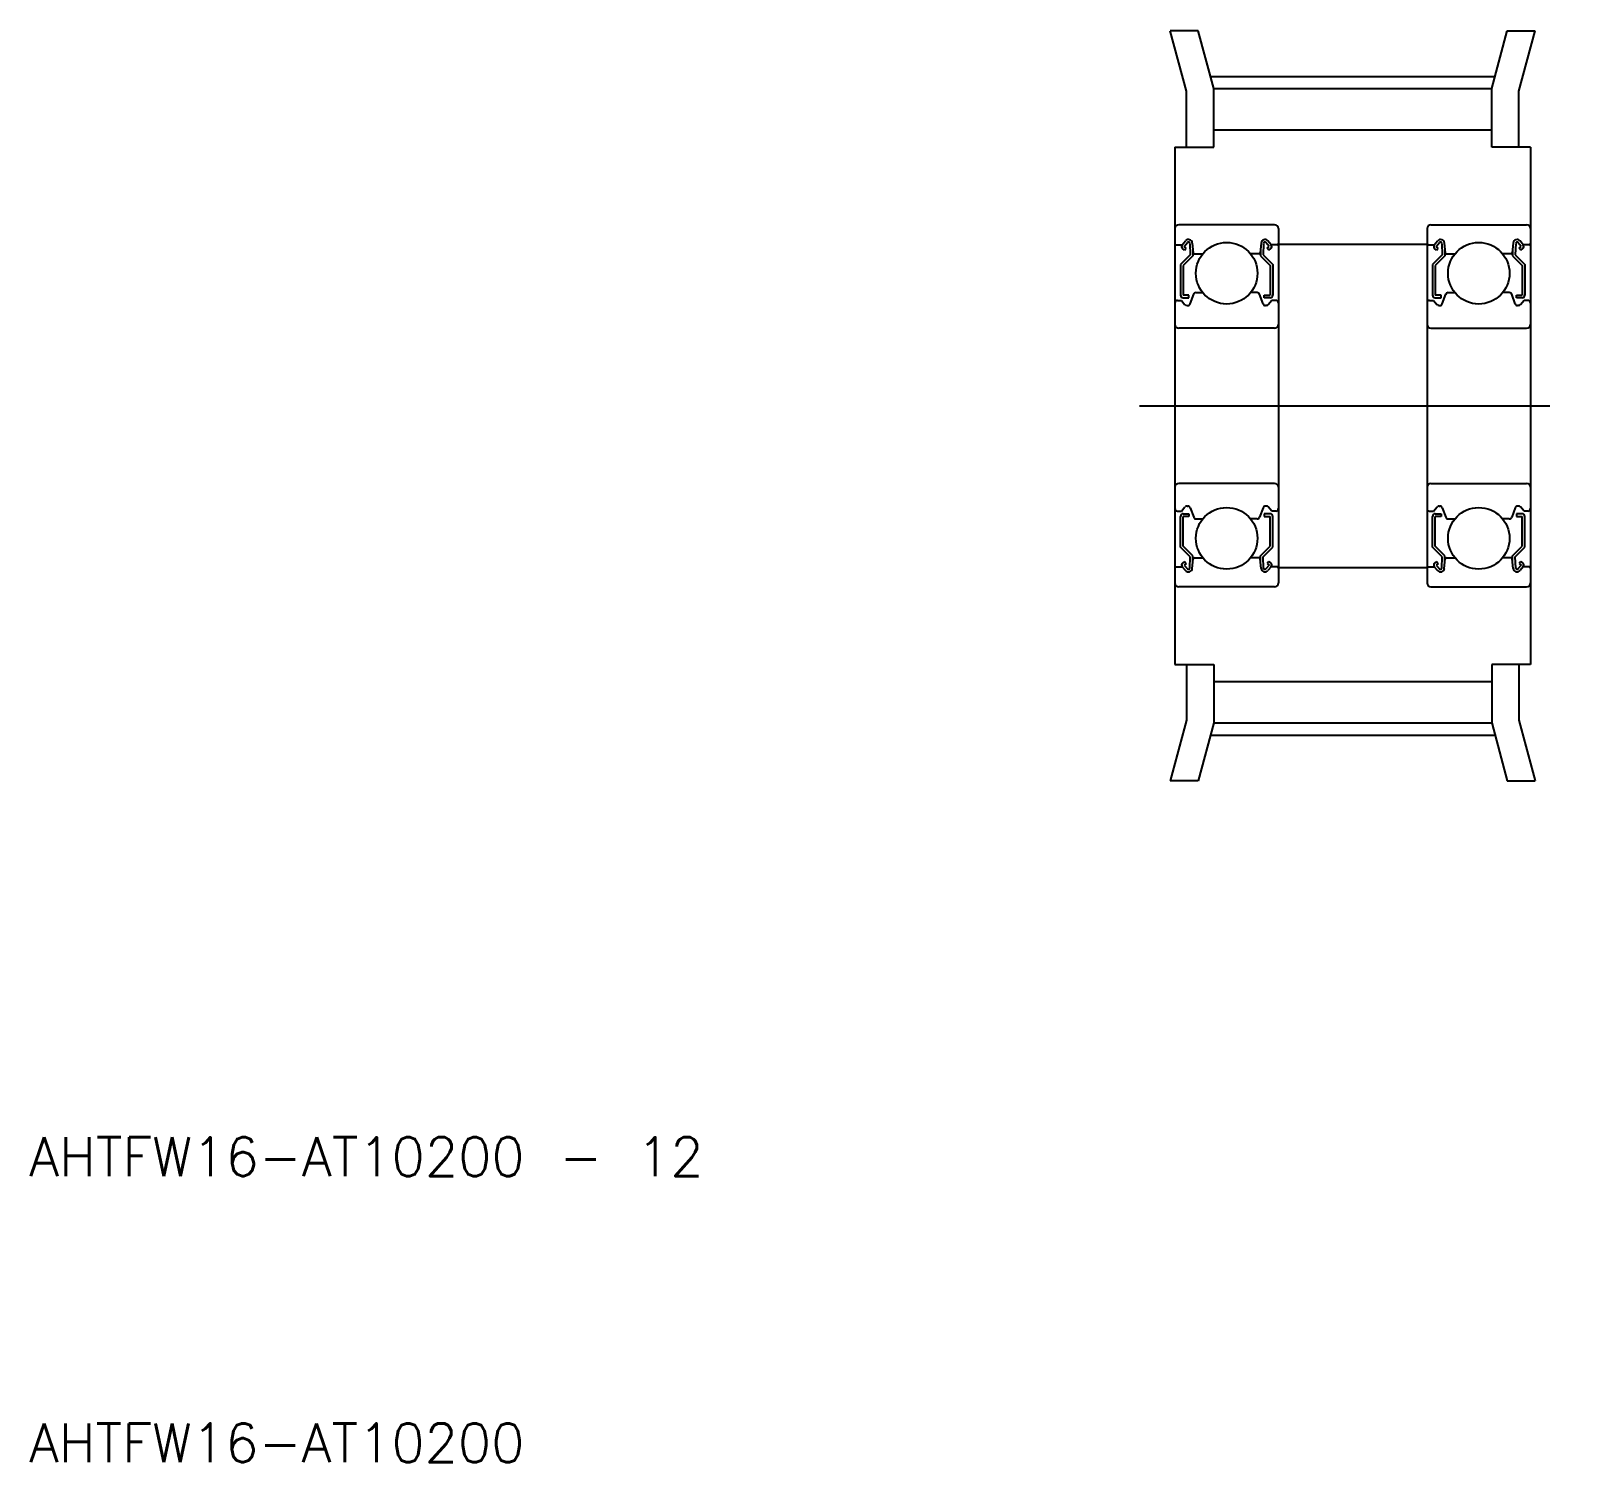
# Model space of a CAD drawing. Extents: x 52 to 171, y -18 to 93.
import ezdxf
from ezdxf.enums import TextEntityAlignment as Align

# ---------------------------------------------------------------- set-up
doc = ezdxf.new("R2010")
doc.units = 0
doc.linetypes.add('CENTER', pattern=[50.8, 31.75, -6.35, 6.35, -6.35])
doc.layers.get('0').update_dxf_attribs({"linetype": 'CONTINUOUS'})
doc.layers.add('CENTER', color=1, linetype='CONTINUOUS')
doc.styles.get("Standard").update_dxf_attribs({"font": 'txt.shx', "bigfont": 'bigfont.shx'})

# ---------------------------------------------------------------- blocks, each defined once
blk = doc.blocks.new('*U2')
at = {"color": 7, "linetype": 'CONTINUOUS'}
blk.add_text('AHTFW16-AT10200', height=3, dxfattribs=at).set_placement((51.83, -17.82))

msp = doc.modelspace()

# ---------------------------------------------------------------- linework, layer by layer
at = {"color": 7, "linetype": 'CONTINUOUS'}
for p, q in [((141.37, 88.2), (140.11, 92.88)), ((142.27, 92.88), (140.11, 92.88)), ((143.47, 88.41), (142.27, 92.88)), ((164.97, 88.41), (166.17, 92.88)), ((166.17, 92.88), (168.32, 92.88)), ((167.07, 88.2), (168.32, 92.88)), ((141.37, 83.88), (141.37, 88.2)), ((143.47, 88.41), (164.97, 88.41)), ((143.47, 83.88), (143.47, 88.41)), ((164.97, 83.88), (164.97, 88.41)), ((167.07, 83.88), (167.07, 88.2)), ((143.47, 85.21), (164.97, 85.21)), ((140.47, 83.88), (140.47, 43.88)), ((140.47, 83.88), (143.47, 83.88)), ((167.97, 83.88), (164.97, 83.88)), ((167.97, 83.88), (167.97, 43.88)), ((148.17, 77.88), (140.77, 77.88)), ((148.47, 77.58), (148.47, 50.18)), ((159.97, 77.58), (159.97, 50.18)), ((160.27, 77.88), (167.67, 77.88)), ((140.57, 76.33), (141.03, 76.33)), ((141.03, 76.33), (141.28, 76.63)), ((141.18, 76.2), (141.43, 76.5)), ((141.33, 76.07), (141.18, 76.2)), ((141.61, 76.44), (141.65, 75.56)), ((141.8, 76.46), (141.87, 75.72)), ((147.13, 76.46), (147.06, 75.72)), ((147.33, 76.44), (147.28, 75.56)), ((147.75, 76.2), (147.5, 76.5)), ((147.6, 76.07), (147.75, 76.2)), ((147.91, 76.33), (147.66, 76.63)), ((148.37, 76.33), (147.91, 76.33)), ((148.47, 76.38), (159.97, 76.38)), ((160.07, 76.33), (160.53, 76.33)), ((160.53, 76.33), (160.78, 76.63)), ((160.68, 76.2), (160.93, 76.5)), ((160.83, 76.07), (160.68, 76.2)), ((161.11, 76.44), (161.15, 75.56)), ((161.3, 76.46), (161.37, 75.72)), ((166.63, 76.46), (166.56, 75.72)), ((166.83, 76.44), (166.78, 75.56)), ((167.25, 76.2), (167, 76.5)), ((167.1, 76.07), (167.25, 76.2)), ((167.41, 76.33), (167.16, 76.63)), ((167.87, 76.33), (167.41, 76.33)), ((141.65, 75.56), (140.9, 74.81)), ((141.2, 75.92), (141.05, 76.05)), ((141.85, 75.48), (141.1, 74.73)), ((141.2, 75.92), (141.33, 76.07)), ((141.85, 75.95), (141.85, 75.48)), ((141.97, 75.63), (142.62, 75.63)), ((146.96, 75.63), (146.32, 75.63)), ((147.08, 75.95), (147.08, 75.48)), ((147.08, 75.48), (147.83, 74.73)), ((147.28, 75.56), (148.03, 74.81)), ((147.73, 75.92), (147.6, 76.07)), ((147.73, 75.92), (147.88, 76.05)), ((161.15, 75.56), (160.4, 74.81)), ((160.7, 75.92), (160.55, 76.05)), ((161.35, 75.48), (160.6, 74.73)), ((160.7, 75.92), (160.83, 76.07)), ((161.35, 75.95), (161.35, 75.48)), ((161.47, 75.63), (162.12, 75.63)), ((166.46, 75.63), (165.82, 75.63)), ((166.58, 75.95), (166.58, 75.48)), ((166.58, 75.48), (167.33, 74.73)), ((166.78, 75.56), (167.53, 74.81)), ((167.23, 75.92), (167.1, 76.07)), ((167.23, 75.92), (167.38, 76.05)), ((140.9, 74.81), (140.9, 72.43)), ((141.1, 74.73), (141.1, 72.43)), ((147.83, 74.73), (147.83, 72.43)), ((148.03, 74.81), (148.03, 72.43)), ((160.4, 74.81), (160.4, 72.43)), ((160.6, 74.73), (160.6, 72.43)), ((167.33, 74.73), (167.33, 72.43)), ((167.53, 74.81), (167.53, 72.43)), ((142.1, 72.63), (142.62, 72.63)), ((146.83, 72.63), (146.32, 72.63)), ((161.6, 72.63), (162.12, 72.63)), ((166.33, 72.63), (165.82, 72.63)), ((140.67, 72.03), (140.97, 72.03)), ((140.97, 72.03), (141.24, 71.7)), ((141.55, 72.43), (141.1, 72.43)), ((141.1, 72.23), (141.55, 72.23)), ((141.4, 71.63), (141.46, 71.63)), ((141.55, 72.23), (141.55, 72.43)), ((141.65, 71.76), (141.92, 72.5)), ((147.28, 71.76), (147.02, 72.5)), ((147.38, 72.23), (147.38, 72.43)), ((147.38, 72.43), (147.83, 72.43)), ((147.83, 72.23), (147.38, 72.23)), ((147.54, 71.63), (147.47, 71.63)), ((147.97, 72.03), (147.69, 71.7)), ((148.27, 72.03), (147.97, 72.03)), ((160.17, 72.03), (160.47, 72.03)), ((160.47, 72.03), (160.74, 71.7)), ((161.05, 72.43), (160.6, 72.43)), ((160.6, 72.23), (161.05, 72.23)), ((160.9, 71.63), (160.96, 71.63)), ((161.05, 72.23), (161.05, 72.43)), ((161.15, 71.76), (161.42, 72.5)), ((166.78, 71.76), (166.52, 72.5)), ((166.88, 72.23), (166.88, 72.43)), ((166.88, 72.43), (167.33, 72.43)), ((167.33, 72.23), (166.88, 72.23)), ((167.04, 71.63), (166.97, 71.63)), ((167.47, 72.03), (167.19, 71.7)), ((167.77, 72.03), (167.47, 72.03)), ((148.17, 69.88), (140.77, 69.88)), ((160.27, 69.88), (167.67, 69.88)), ((148.17, 57.88), (140.77, 57.88)), ((160.27, 57.88), (167.67, 57.88)), ((140.97, 55.73), (141.24, 56.06)), ((141.4, 56.13), (141.46, 56.13)), ((141.65, 56), (141.92, 55.26)), ((147.28, 56), (147.02, 55.26)), ((147.54, 56.13), (147.47, 56.13)), ((147.97, 55.73), (147.69, 56.06)), ((160.47, 55.73), (160.74, 56.06)), ((160.9, 56.13), (160.96, 56.13)), ((161.15, 56), (161.42, 55.26)), ((166.78, 56), (166.52, 55.26)), ((167.04, 56.13), (166.97, 56.13)), ((167.47, 55.73), (167.19, 56.06)), ((140.67, 55.73), (140.97, 55.73)), ((140.9, 52.95), (140.9, 55.33)), ((141.1, 55.53), (141.55, 55.53)), ((141.1, 53.03), (141.1, 55.33)), ((141.55, 55.33), (141.1, 55.33)), ((141.55, 55.53), (141.55, 55.33)), ((142.1, 55.13), (142.62, 55.13)), ((146.83, 55.13), (146.32, 55.13)), ((147.38, 55.53), (147.38, 55.33)), ((147.83, 55.53), (147.38, 55.53)), ((147.38, 55.33), (147.83, 55.33)), ((147.83, 53.03), (147.83, 55.33)), ((148.27, 55.73), (147.97, 55.73)), ((148.03, 52.95), (148.03, 55.33)), ((160.17, 55.73), (160.47, 55.73)), ((160.4, 52.95), (160.4, 55.33)), ((160.6, 55.53), (161.05, 55.53)), ((160.6, 53.03), (160.6, 55.33)), ((161.05, 55.33), (160.6, 55.33)), ((161.05, 55.53), (161.05, 55.33)), ((161.6, 55.13), (162.12, 55.13)), ((166.33, 55.13), (165.82, 55.13)), ((167.33, 55.53), (166.88, 55.53)), ((166.88, 55.53), (166.88, 55.33)), ((166.88, 55.33), (167.33, 55.33)), ((167.33, 53.03), (167.33, 55.33)), ((167.77, 55.73), (167.47, 55.73)), ((167.53, 52.95), (167.53, 55.33)), ((141.65, 52.2), (140.9, 52.95)), ((141.85, 52.28), (141.1, 53.03)), ((147.08, 52.28), (147.83, 53.03)), ((147.28, 52.2), (148.03, 52.95)), ((161.15, 52.2), (160.4, 52.95)), ((161.35, 52.28), (160.6, 53.03)), ((166.58, 52.28), (167.33, 53.03)), ((166.78, 52.2), (167.53, 52.95)), ((140.57, 51.43), (141.03, 51.43)), ((141.03, 51.43), (141.28, 51.13)), ((141.2, 51.84), (141.05, 51.71)), ((141.33, 51.69), (141.18, 51.56)), ((141.18, 51.56), (141.43, 51.26)), ((141.2, 51.84), (141.33, 51.69)), ((141.61, 51.32), (141.65, 52.2)), ((141.8, 51.3), (141.87, 52.04)), ((141.85, 51.81), (141.85, 52.28)), ((141.97, 52.13), (142.62, 52.13)), ((146.96, 52.13), (146.32, 52.13)), ((147.13, 51.3), (147.06, 52.04)), ((147.08, 51.81), (147.08, 52.28)), ((147.33, 51.32), (147.28, 52.2)), ((147.75, 51.56), (147.5, 51.26)), ((147.73, 51.84), (147.6, 51.69)), ((147.6, 51.69), (147.75, 51.56)), ((147.91, 51.43), (147.66, 51.13)), ((147.73, 51.84), (147.88, 51.71)), ((148.37, 51.43), (147.91, 51.43)), ((148.47, 51.38), (159.97, 51.38)), ((160.07, 51.43), (160.53, 51.43)), ((160.53, 51.43), (160.78, 51.13)), ((160.7, 51.84), (160.55, 51.71)), ((160.83, 51.69), (160.68, 51.56)), ((160.68, 51.56), (160.93, 51.26)), ((160.7, 51.84), (160.83, 51.69)), ((161.11, 51.32), (161.15, 52.2)), ((161.3, 51.3), (161.37, 52.04)), ((161.35, 51.81), (161.35, 52.28)), ((161.47, 52.13), (162.12, 52.13)), ((166.46, 52.13), (165.82, 52.13)), ((166.63, 51.3), (166.56, 52.04)), ((166.58, 51.81), (166.58, 52.28)), ((166.83, 51.32), (166.78, 52.2)), ((167.25, 51.56), (167, 51.26)), ((167.23, 51.84), (167.1, 51.69)), ((167.1, 51.69), (167.25, 51.56)), ((167.41, 51.43), (167.16, 51.13)), ((167.23, 51.84), (167.38, 51.71)), ((167.87, 51.43), (167.41, 51.43)), ((148.17, 49.88), (140.77, 49.88)), ((160.27, 49.88), (167.67, 49.88)), ((140.47, 43.88), (143.47, 43.88)), ((141.37, 43.88), (141.37, 39.57)), ((143.47, 43.88), (143.47, 39.36)), ((167.97, 43.88), (164.97, 43.88)), ((164.97, 43.88), (164.97, 39.36)), ((167.07, 43.88), (167.07, 39.57)), ((143.47, 42.56), (164.97, 42.56)), ((141.37, 39.57), (140.11, 34.88)), ((143.47, 39.36), (142.27, 34.88)), ((143.47, 39.36), (164.97, 39.36)), ((164.97, 39.36), (166.17, 34.88)), ((167.07, 39.57), (168.32, 34.88)), ((142.27, 34.88), (140.11, 34.88)), ((166.17, 34.88), (168.32, 34.88))]:
    msp.add_line(p, q, dxfattribs=at)
for centre in [(144.47, 74.13), (163.97, 74.13), (144.47, 53.63), (163.97, 53.63)]:
    msp.add_circle(centre, 2.38, dxfattribs=at)
for centre, radius, start, end in [((140.77, 77.58), 0.3, 90, 180), ((148.17, 77.58), 0.3, 360, 90), ((160.27, 77.58), 0.3, 90, 180), ((167.67, 77.58), 0.3, 0, 90), ((140.57, 76.43), 0.1, 180, 270), ((141.18, 76.2), 0.2, 140.002, 230.0863), ((141.51, 76.44), 0.3, 4.9968, 140.002), ((141.51, 76.44), 0.1, 2.8198, 140.0022), ((147.43, 76.44), 0.3, 39.998, 175.0032), ((147.43, 76.44), 0.1, 39.9978, 177.1802), ((147.75, 76.2), 0.2, 309.9137, 39.998), ((148.37, 76.43), 0.1, 270, 360), ((160.07, 76.43), 0.1, 180, 270), ((160.68, 76.2), 0.2, 140.002, 230.0863), ((161.01, 76.44), 0.3, 4.9968, 140.002), ((161.01, 76.44), 0.1, 2.8198, 140.0022), ((166.93, 76.44), 0.3, 39.998, 175.0032), ((166.93, 76.44), 0.1, 39.9978, 177.1802), ((167.25, 76.2), 0.2, 309.9137, 39.998), ((167.87, 76.43), 0.1, 270, 0), ((141.97, 75.73), 0.1, 184.9968, 269.9991), ((146.96, 75.73), 0.1, 270.0009, 355.0032), ((161.47, 75.73), 0.1, 184.9968, 269.9991), ((166.46, 75.73), 0.1, 270.0009, 355.0032), ((142.1, 72.43), 0.2, 90, 159.9916), ((146.83, 72.43), 0.2, 20.0084, 90), ((161.6, 72.43), 0.2, 90, 159.9916), ((166.33, 72.43), 0.2, 20.0084, 90), ((140.67, 71.83), 0.2, 90, 180), ((141.1, 72.43), 0.2, 180, 270), ((141.4, 71.83), 0.2, 219.9952, 270), ((141.46, 71.83), 0.2, 270, 339.9916), ((147.47, 71.83), 0.2, 200.0084, 270), ((147.54, 71.83), 0.2, 270, 320.0048), ((147.83, 72.43), 0.2, 270, 360), ((148.27, 71.83), 0.2, 360, 90), ((160.17, 71.83), 0.2, 90, 180), ((160.6, 72.43), 0.2, 180, 270), ((160.9, 71.83), 0.2, 219.9952, 270), ((160.96, 71.83), 0.2, 270, 339.9916), ((166.97, 71.83), 0.2, 200.0084, 270), ((167.04, 71.83), 0.2, 270, 320.0048), ((167.33, 72.43), 0.2, 270, 0), ((167.77, 71.83), 0.2, 0, 90), ((140.77, 70.18), 0.3, 180, 270), ((148.17, 70.18), 0.3, 270, 360), ((160.27, 70.18), 0.3, 180, 270), ((167.67, 70.18), 0.3, 270, 0), ((140.77, 57.58), 0.3, 90, 180), ((148.17, 57.58), 0.3, 0, 90), ((160.27, 57.58), 0.3, 90, 180), ((167.67, 57.58), 0.3, 0, 90), ((141.4, 55.93), 0.2, 90, 140.0048), ((141.46, 55.93), 0.2, 20.0084, 90), ((147.47, 55.93), 0.2, 90, 159.9916), ((147.54, 55.93), 0.2, 39.9952, 90), ((160.9, 55.93), 0.2, 90, 140.0048), ((160.96, 55.93), 0.2, 20.0084, 90), ((166.97, 55.93), 0.2, 90, 159.9916), ((167.04, 55.93), 0.2, 39.9952, 90), ((140.67, 55.93), 0.2, 180, 270), ((141.1, 55.33), 0.2, 90, 180), ((142.1, 55.33), 0.2, 200.0084, 270), ((146.83, 55.33), 0.2, 270, 339.9916), ((147.83, 55.33), 0.2, 0, 90), ((148.27, 55.93), 0.2, 270, 0), ((160.17, 55.93), 0.2, 180, 270), ((160.6, 55.33), 0.2, 90, 180), ((161.6, 55.33), 0.2, 200.0084, 270), ((166.33, 55.33), 0.2, 270, 339.9916), ((167.33, 55.33), 0.2, 0, 90), ((167.77, 55.93), 0.2, 270, 0), ((140.57, 51.33), 0.1, 90, 180), ((141.18, 51.56), 0.2, 129.9137, 219.998), ((141.51, 51.33), 0.3, 219.998, 355.0032), ((141.51, 51.33), 0.1, 219.9978, 357.1802), ((141.97, 52.03), 0.1, 90.0009, 175.0032), ((146.96, 52.03), 0.1, 4.9968, 89.9991), ((147.43, 51.33), 0.3, 184.9968, 320.002), ((147.43, 51.33), 0.1, 182.8198, 320.0022), ((147.75, 51.56), 0.2, 320.002, 50.0863), ((148.37, 51.33), 0.1, 0, 90), ((160.07, 51.33), 0.1, 90, 180), ((160.68, 51.56), 0.2, 129.9137, 219.998), ((161.01, 51.33), 0.3, 219.998, 355.0032), ((161.01, 51.33), 0.1, 219.9978, 357.1802), ((161.47, 52.03), 0.1, 90.0009, 175.0032), ((166.46, 52.03), 0.1, 4.9968, 89.9991), ((166.93, 51.33), 0.3, 184.9968, 320.002), ((166.93, 51.33), 0.1, 182.8198, 320.0022), ((167.25, 51.56), 0.2, 320.002, 50.0863), ((167.87, 51.33), 0.1, 0, 90), ((140.77, 50.18), 0.3, 180, 270), ((148.17, 50.18), 0.3, 270, 0), ((160.27, 50.18), 0.3, 180, 270), ((167.67, 50.18), 0.3, 270, 0)]:
    msp.add_arc(centre, radius, start, end, dxfattribs=at)
at = {"layer": 'CENTER', "color": 1, "linetype": 'CENTER'}
for p, q in [((143.21, 89.35), (165.22, 89.35)), ((137.72, 63.88), (170.97, 63.88)), ((143.21, 38.42), (165.22, 38.42))]:
    msp.add_line(p, q, dxfattribs=at)

# ---------------------------------------------------------------- block references
at = {"color": 7, "linetype": 'CONTINUOUS'}
msp.add_blockref('*U2', (0, 0), dxfattribs=at)

# ---------------------------------------------------------------- texts
msp.add_text('AHTFW16-AT10200 - 12', height=3, dxfattribs=at).set_placement((51.85, 3.41), align=Align.BOTTOM_LEFT)

doc.saveas('drawing.dxf')
